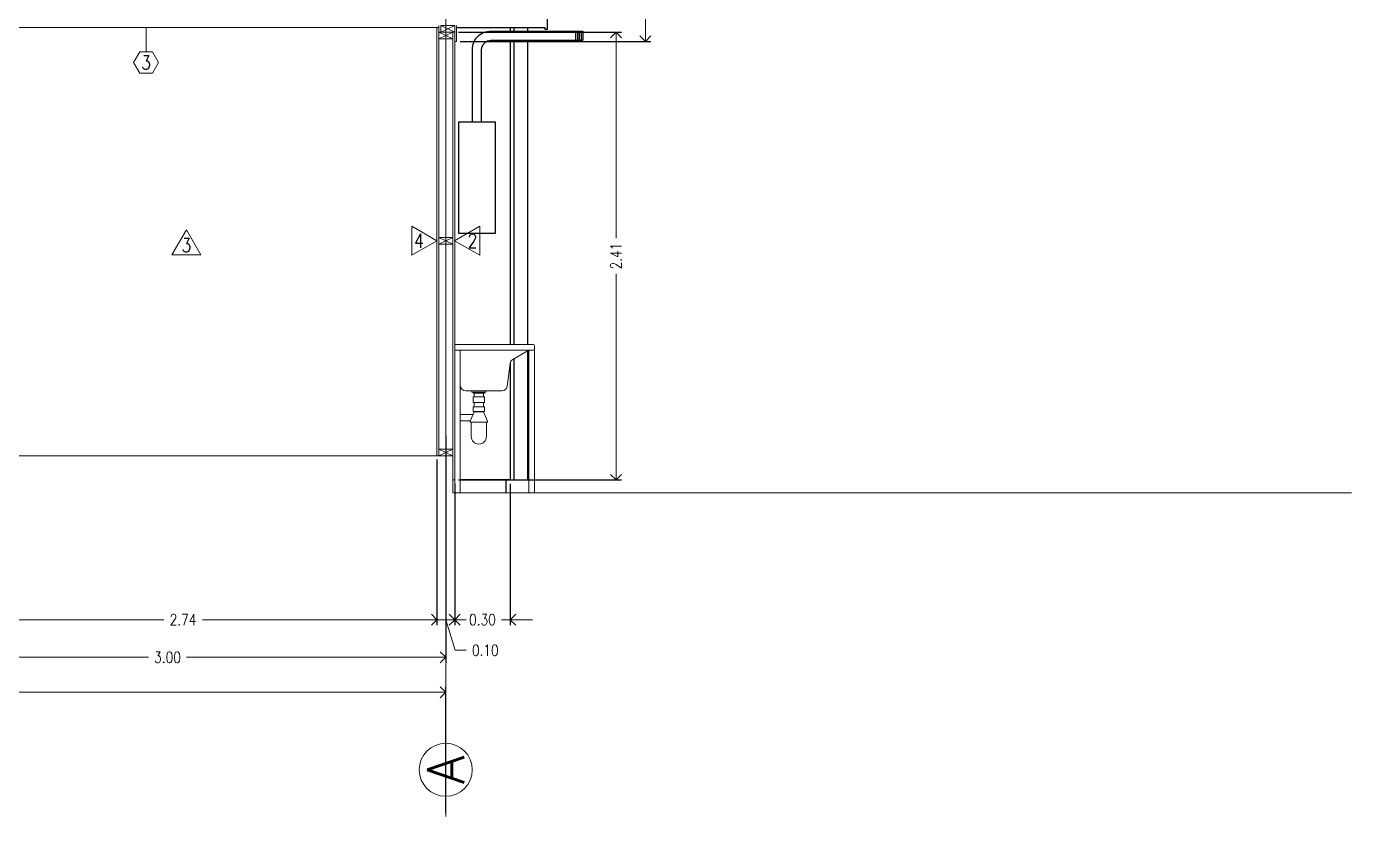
# Model space of a CAD drawing. Header units: inches. Extents: x 10.8 to 60.4, y 12.2 to 79.7.
# Drawn here: x 53.26 to 60.4, y 15.49 to 19.75 of the extents above; entities that cross this region are included whole.
import ezdxf
from ezdxf.enums import TextEntityAlignment as Align

# ---------------------------------------------------------------- set-up
doc = ezdxf.new("R2010")
doc.units = ezdxf.units.IN
doc.header["$MEASUREMENT"] = 0
doc.linetypes.add('HIDDEN', pattern=[0.375, 0.25, -0.125])
doc.layers.get('DEFPOINTS').update_dxf_attribs({"color": 210})
for name, color, linetype, lineweight in [('A-ANNO-DIMS', 3, 'Continuous', 18), ('A-ANNO-SYMB', 3, 'Continuous', 18), ('A-ANNO-TEXT', 3, 'Continuous', 18), ('A-DETL-MBND', 3, 'Continuous', 18), ('A-ELEV-MBE2', 4, 'Continuous', 25), ('A-ELEV-OVHD', 3, 'HIDDEN', 18), ('A-FURN', 8, 'Continuous', 18), ('A-WALL-PATT', 8, 'Continuous', 18), ('A-WALL-STUD', 3, 'Continuous', 18)]:
    doc.layers.add(name, color=color, linetype=linetype, lineweight=lineweight)
doc.styles.add('E-ROMANS', font='romans.shx', dxfattribs={"width": 0.8})
doc.dimstyles.new('E-0050_ARW_12', dxfattribs={"dimscale": 0.001, "dimtxt": 60, "dimasz": 60, "dimexe": 30, "dimexo": 20, "dimgap": 30, "dimtad": 0, "dimzin": 0, "dimdsep": 46, "dimtxsty": 'E-ROMANS', "dimblk": 'OPEN90', "dimcen": 30, "dimclrd": 256, "dimclre": 256, "dimclrt": 256, "dimadec": 0, "dimazin": 0, "dimtfac": 1, "dimtmove": 1, "dimatfit": 3, "dimldrblk": 'OPEN90', "dimfxl": 1, "dimtfill": 1, "dimtolj": 1, "dimtzin": 0, "dimlwd": -1, "dimarcsym": 0})

# ---------------------------------------------------------------- blocks, each defined once
blk = doc.blocks.new('_Open90')
at = {"color": 0, "linetype": 'ByBlock', "lineweight": -2}
for p, q in [((0, 0), (-1, 0)), ((-0.5, 0.5), (0, 0)), ((0, 0), (-0.5, -0.5))]:
    blk.add_line(p, q, dxfattribs=at)
blk = doc.blocks.new('*D1369')
at = {"layer": 'A-ANNO-DIMS', "lineweight": -2, "transparency": 16777216}
for p, q in [((55.5856, 19.7153), (56.4649, 19.7153)), ((55.5856, 17.3013), (56.4649, 17.3013))]:
    blk.add_line(p, q, dxfattribs=at)
at = {"layer": 'A-ANNO-DIMS', "transparency": 16777216}
for p, q in [((56.4349, 19.6553), (56.4349, 18.6046)), ((56.4349, 17.3613), (56.4349, 18.412))]:
    blk.add_line(p, q, dxfattribs=at)
at = {"layer": 'DEFPOINTS', "color": 0, "transparency": 16777216}
for p in [(55.5656, 19.7153), (56.4349, 19.7153), (55.5656, 17.3013)]:
    blk.add_point(p, dxfattribs=at)
at = {"layer": 'A-ANNO-DIMS', "transparency": 16777216, "xscale": 0.06, "yscale": 0.06, "zscale": 0.06}
for p, rotation in [((56.4349, 19.7153), 90), ((56.4349, 17.3013), 270)]:
    blk.add_blockref('_Open90', p, dxfattribs=dict(at, rotation=rotation))
at = {"layer": 'A-ANNO-DIMS', "transparency": 16777216, "insert": (56.4349, 18.5083), "char_height": 0.06, "attachment_point": 5, "rotation": 90, "style": 'E-ROMANS', "bg_fill": 3, "box_fill_scale": 1.25, "bg_fill_color": 256, "bg_fill_true_color": 13158600, "bg_fill_transparency": 0}
blk.add_mtext('\\A1;2.41', dxfattribs=at)
blk = doc.blocks.new('*D1300')
at = {"layer": 'A-ANNO-DIMS', "lineweight": -2, "transparency": 16777216}
for p, q in [((55.5956, 22.0913), (56.6231, 22.0913)), ((55.5956, 19.6653), (56.6231, 19.6653))]:
    blk.add_line(p, q, dxfattribs=at)
at = {"layer": 'A-ANNO-DIMS', "transparency": 16777216}
for p, q in [((56.5931, 22.0313), (56.5931, 20.9815)), ((56.5931, 19.7253), (56.5931, 20.7752))]:
    blk.add_line(p, q, dxfattribs=at)
at = {"layer": 'DEFPOINTS', "color": 0, "transparency": 16777216}
for p in [(55.5756, 22.0913), (56.5931, 22.0913), (55.5756, 19.6653)]:
    blk.add_point(p, dxfattribs=at)
at = {"layer": 'A-ANNO-DIMS', "transparency": 16777216, "xscale": 0.06, "yscale": 0.06, "zscale": 0.06}
for p, rotation in [((56.5931, 22.0913), 90), ((56.5931, 19.6653), 270)]:
    blk.add_blockref('_Open90', p, dxfattribs=dict(at, rotation=rotation))
at = {"layer": 'A-ANNO-DIMS', "transparency": 16777216, "insert": (56.5931, 20.8783), "char_height": 0.06, "attachment_point": 5, "rotation": 90, "style": 'E-ROMANS', "bg_fill": 3, "box_fill_scale": 1.25, "bg_fill_color": 256, "bg_fill_true_color": 13158600, "bg_fill_transparency": 0}
blk.add_mtext('\\A1;2.43', dxfattribs=at)
blk = doc.blocks.new('*D1380')
at = {"layer": 'A-ANNO-DIMS', "lineweight": -2, "transparency": 16777216}
for p, q in [((48.6151, 17.4017), (48.6151, 16.1266)), ((55.5171, 15.5069), (55.5171, 16.1866))]:
    blk.add_line(p, q, dxfattribs=at)
at = {"layer": 'A-ANNO-DIMS', "transparency": 16777216}
for p, q in [((48.6751, 16.1566), (51.9641, 16.1566)), ((55.4571, 16.1566), (52.1681, 16.1566))]:
    blk.add_line(p, q, dxfattribs=at)
at = {"layer": 'DEFPOINTS', "color": 0, "transparency": 16777216}
for p in [(48.6151, 17.4217), (55.5171, 16.1566), (55.5171, 15.4869)]:
    blk.add_point(p, dxfattribs=at)
at = {"layer": 'A-ANNO-DIMS', "transparency": 16777216, "xscale": 0.06, "yscale": 0.06, "zscale": 0.06, "rotation": 180}
blk.add_blockref('_Open90', (48.6151, 16.1566), dxfattribs=at)
at = {"layer": 'A-ANNO-DIMS', "transparency": 16777216, "xscale": 0.06, "yscale": 0.06, "zscale": 0.06}
blk.add_blockref('_Open90', (55.5171, 16.1566), dxfattribs=at)
at = {"layer": 'A-ANNO-DIMS', "transparency": 16777216, "insert": (52.0661, 16.1566), "char_height": 0.06, "attachment_point": 5, "style": 'E-ROMANS', "bg_fill": 3, "box_fill_scale": 1.25, "bg_fill_color": 256, "bg_fill_true_color": 13158600, "bg_fill_transparency": 0}
blk.add_mtext('\\A1;6.90', dxfattribs=at)
blk = doc.blocks.new('*D1301')
at = {"layer": 'A-ANNO-DIMS', "lineweight": -2, "transparency": 16777216}
for p, q in [((55.5171, 17.5413), (55.5171, 16.3152)), ((52.5181, 17.4113), (52.5181, 16.3152))]:
    blk.add_line(p, q, dxfattribs=at)
at = {"layer": 'A-ANNO-DIMS', "transparency": 16777216}
for p, q in [((52.5781, 16.3452), (53.9145, 16.3452)), ((55.4571, 16.3452), (54.1207, 16.3452))]:
    blk.add_line(p, q, dxfattribs=at)
at = {"layer": 'DEFPOINTS', "color": 0, "transparency": 16777216}
for p in [(55.5171, 17.5613), (52.5181, 17.4313), (55.5171, 16.3452)]:
    blk.add_point(p, dxfattribs=at)
at = {"layer": 'A-ANNO-DIMS', "transparency": 16777216, "xscale": 0.06, "yscale": 0.06, "zscale": 0.06, "rotation": 180}
blk.add_blockref('_Open90', (52.5181, 16.3452), dxfattribs=at)
at = {"layer": 'A-ANNO-DIMS', "transparency": 16777216, "xscale": 0.06, "yscale": 0.06, "zscale": 0.06}
blk.add_blockref('_Open90', (55.5171, 16.3452), dxfattribs=at)
at = {"layer": 'A-ANNO-DIMS', "transparency": 16777216, "insert": (54.0176, 16.3452), "char_height": 0.06, "attachment_point": 5, "style": 'E-ROMANS', "bg_fill": 3, "box_fill_scale": 1.25, "bg_fill_color": 256, "bg_fill_true_color": 13158600, "bg_fill_transparency": 0}
blk.add_mtext('\\A1;3.00', dxfattribs=at)
blk = doc.blocks.new('*D1400')
at = {"layer": 'A-ANNO-DIMS', "lineweight": -2, "transparency": 16777216}
for p, q in [((52.7326, 17.4113), (52.7326, 16.5181)), ((55.4696, 17.4113), (55.4696, 16.5181))]:
    blk.add_line(p, q, dxfattribs=at)
at = {"layer": 'A-ANNO-DIMS', "transparency": 16777216}
for p, q in [((52.7926, 16.5481), (53.9968, 16.5481)), ((55.4096, 16.5481), (54.2054, 16.5481))]:
    blk.add_line(p, q, dxfattribs=at)
at = {"layer": 'DEFPOINTS', "color": 0, "transparency": 16777216}
for p in [(52.7326, 17.4313), (55.4696, 17.4313), (55.4696, 16.5481)]:
    blk.add_point(p, dxfattribs=at)
at = {"layer": 'A-ANNO-DIMS', "transparency": 16777216, "xscale": 0.06, "yscale": 0.06, "zscale": 0.06, "rotation": 180}
blk.add_blockref('_Open90', (52.7326, 16.5481), dxfattribs=at)
at = {"layer": 'A-ANNO-DIMS', "transparency": 16777216, "xscale": 0.06, "yscale": 0.06, "zscale": 0.06}
blk.add_blockref('_Open90', (55.4696, 16.5481), dxfattribs=at)
at = {"layer": 'A-ANNO-DIMS', "transparency": 16777216, "insert": (54.1011, 16.5481), "char_height": 0.06, "attachment_point": 5, "style": 'E-ROMANS', "bg_fill": 3, "box_fill_scale": 1.25, "bg_fill_color": 256, "bg_fill_true_color": 13158600, "bg_fill_transparency": 0}
blk.add_mtext('\\A1;2.74', dxfattribs=at)
blk = doc.blocks.new('*D1401')
at = {"layer": 'A-ANNO-DIMS', "lineweight": -2, "transparency": 16777216}
for p, q in [((55.4696, 17.4113), (55.4696, 16.5181)), ((55.5656, 17.2813), (55.5656, 16.5181))]:
    blk.add_line(p, q, dxfattribs=at)
at = {"layer": 'A-ANNO-DIMS', "transparency": 16777216}
for p, q in [((55.4096, 16.5481), (55.3496, 16.5481)), ((55.4696, 16.5481), (55.5656, 16.5481)), ((55.4696, 16.5481), (55.5656, 16.5481)), ((55.5176, 16.5481), (55.5671, 16.3831)), ((55.6256, 16.5481), (55.6856, 16.5481)), ((55.5671, 16.3831), (55.6271, 16.3831))]:
    blk.add_line(p, q, dxfattribs=at)
at = {"layer": 'DEFPOINTS', "color": 0, "transparency": 16777216}
for p in [(55.4696, 17.4313), (55.5656, 17.3013), (55.5656, 16.5481)]:
    blk.add_point(p, dxfattribs=at)
at = {"layer": 'A-ANNO-DIMS', "transparency": 16777216, "xscale": 0.06, "yscale": 0.06, "zscale": 0.06}
blk.add_blockref('_Open90', (55.4696, 16.5481), dxfattribs=at)
at = {"layer": 'A-ANNO-DIMS', "transparency": 16777216, "xscale": 0.06, "yscale": 0.06, "zscale": 0.06, "rotation": 180}
blk.add_blockref('_Open90', (55.5656, 16.5481), dxfattribs=at)
at = {"layer": 'A-ANNO-DIMS', "transparency": 16777216, "insert": (55.7302, 16.3831), "char_height": 0.06, "attachment_point": 5, "style": 'E-ROMANS', "bg_fill": 3, "box_fill_scale": 1.25, "bg_fill_color": 256, "bg_fill_true_color": 13158600, "bg_fill_transparency": 0}
blk.add_mtext('\\A1;0.10', dxfattribs=at)
blk = doc.blocks.new('*D1402')
at = {"layer": 'A-ANNO-DIMS', "lineweight": -2, "transparency": 16777216}
for p, q in [((55.5656, 17.2813), (55.5656, 16.5181)), ((55.8646, 17.2813), (55.8646, 16.5181))]:
    blk.add_line(p, q, dxfattribs=at)
at = {"layer": 'A-ANNO-DIMS', "transparency": 16777216}
for p, q in [((55.5056, 16.5481), (55.4456, 16.5481)), ((55.5656, 16.5481), (55.612, 16.5481)), ((55.8646, 16.5481), (55.8183, 16.5481)), ((55.9246, 16.5481), (55.9846, 16.5481))]:
    blk.add_line(p, q, dxfattribs=at)
at = {"layer": 'DEFPOINTS', "color": 0, "transparency": 16777216}
for p in [(55.5656, 17.3013), (55.8646, 17.3013), (55.8646, 16.5481)]:
    blk.add_point(p, dxfattribs=at)
at = {"layer": 'A-ANNO-DIMS', "transparency": 16777216, "xscale": 0.06, "yscale": 0.06, "zscale": 0.06}
blk.add_blockref('_Open90', (55.5656, 16.5481), dxfattribs=at)
at = {"layer": 'A-ANNO-DIMS', "transparency": 16777216, "xscale": 0.06, "yscale": 0.06, "zscale": 0.06, "rotation": 180}
blk.add_blockref('_Open90', (55.8646, 16.5481), dxfattribs=at)
at = {"layer": 'A-ANNO-DIMS', "transparency": 16777216, "insert": (55.7151, 16.5481), "char_height": 0.06, "attachment_point": 5, "style": 'E-ROMANS', "bg_fill": 3, "box_fill_scale": 1.25, "bg_fill_color": 256, "bg_fill_true_color": 13158600, "bg_fill_transparency": 0}
blk.add_mtext('\\A1;0.30', dxfattribs=at)

msp = doc.modelspace()

# ---------------------------------------------------------------- linework, layer by layer
at = {"layer": 'A-ANNO-SYMB'}
for p, q in [((55.5171, 15.4869), (55.5171, 24.4916)), ((50.5886, 17.4313), (55.5546, 17.4313)), ((55.5546, 17.4313), (55.5546, 17.2313)), ((55.5546, 17.2313), (60.3993, 17.2313))]:
    msp.add_line(p, q, dxfattribs=at)
msp.add_lwpolyline([(54.1193, 18.6502), (54.1978, 18.5144), (54.0409, 18.5144)], close=True, dxfattribs=at)
msp.add_lwpolyline([(54.1193, 18.6502), (54.1978, 18.5144), (54.0409, 18.5144)], close=True, dxfattribs=at)
at = {"layer": 'A-DETL-MBND'}
for p, q in [((55.4696, 19.7413), (55.4796, 19.7413)), ((55.4796, 19.7413), (55.4796, 19.7513)), ((55.5546, 17.4673), (55.5546, 19.7153)), ((55.5756, 19.6653), (55.5756, 19.7513)), ((55.5656, 19.6653), (55.5756, 19.6653))]:
    msp.add_line(p, q, dxfattribs=at)
for points in [[(52.4706, 19.7413), (55.4796, 19.7413)], [(55.4696, 19.7413), (55.4696, 17.4313)], [(55.4796, 17.4313), (55.4796, 19.7413)], [(55.5546, 17.3013), (55.5656, 17.3013), (55.5656, 19.7153)]]:
    msp.add_lwpolyline(points, dxfattribs=at)
at = {"layer": 'A-ELEV-OVHD'}
msp.add_line((53.902, 19.6104), (53.902, 19.7413), dxfattribs=at)
for points in [[(53.8684, 19.4938), (53.8347, 19.5521), (53.8684, 19.6104), (53.9357, 19.6104), (53.9693, 19.5521), (53.9357, 19.4938)], [(55.4696, 18.5913), (55.3337, 18.5129), (55.3337, 18.6698)]]:
    msp.add_lwpolyline(points, close=True, dxfattribs=at)
at = {"layer": 'A-WALL-PATT', "ltscale": 0.1}
for p, q in [((55.5171, 18.6163), (55.5171, 19.6513)), ((55.5171, 17.4673), (55.5171, 18.5663))]:
    msp.add_line(p, q, dxfattribs=at)

# ---------------------------------------------------------------- texts
at = {"layer": 'A-ANNO-TEXT', "char_height": 0.075, "attachment_point": 5, "rotation": 359.99952, "style": 'E-ROMANS'}
for s, insert in [('\\pi-0.45,l0.45,t0.45;3', (53.902, 19.5521)), ('\\pi-0.45,l0.45,t0.45;3', (54.1193, 18.567)), ('\\pi-0.45,l0.45,t0.45;4', (55.3727, 18.5913))]:
    msp.add_mtext(s, dxfattribs=dict(at, insert=insert))

# ---------------------------------------------------------------- next in the draw order: dimensions: what is measured, and where the dimension line sits
at = {"layer": 'A-ANNO-DIMS'}
dim = msp.add_linear_dim(base=(56.4349, 19.7153), p1=(55.5656, 17.3013), p2=(55.5656, 19.7153), angle=270, dimstyle='E-0050_ARW_12', dxfattribs=at)
dim.commit()
dim.dimension.update_dxf_attribs({"geometry": '*D1369', "text_midpoint": (56.4349, 18.5083)})
dim = msp.add_linear_dim(base=(55.5171, 16.1566), p1=(48.6151, 17.4217), p2=(55.5171, 15.4869), dimstyle='E-0050_ARW_12', dxfattribs=at)
dim.commit()
dim.dimension.update_dxf_attribs({"geometry": '*D1380', "text_midpoint": (52.0661, 16.1566)})

# ---------------------------------------------------------------- next in the draw order: linework, layer by layer
at = {"layer": 'A-ANNO-SYMB'}
msp.add_circle((55.5171, 15.7388), 0.143, dxfattribs=at)
at = {"layer": 'A-ELEV-MBE2'}
for p, q in [((55.8646, 17.9322), (55.8646, 17.3013)), ((55.8406, 17.3013), (55.8406, 17.2313)), ((55.8846, 17.3013), (55.9596, 17.3013))]:
    msp.add_line(p, q, dxfattribs=at)
for points in [[(55.7856, 19.2313), (55.5856, 19.2313), (55.5856, 18.6313), (55.7856, 18.6313), (55.7856, 19.2313)], [(55.9596, 17.3013), (55.9596, 17.9979)], [(55.8846, 17.9546), (55.8846, 17.3013)], [(55.8646, 17.3013), (55.5956, 17.3013)]]:
    msp.add_lwpolyline(points, dxfattribs=at)
at = {"layer": 'A-ELEV-OVHD'}
msp.add_lwpolyline([(55.5646, 18.5913), (55.7005, 18.5129), (55.7005, 18.6698)], close=True, dxfattribs=at)
at = {"layer": 'A-FURN'}
for p, q in [((55.5656, 18.0313), (55.9906, 18.0313)), ((55.5656, 18.0063), (55.5656, 18.0313)), ((55.9906, 18.0013), (55.5706, 18.0013)), ((55.5956, 18.0013), (55.5956, 17.8113)), ((55.8788, 17.9513), (55.9656, 18.0013)), ((55.9956, 18.0263), (55.9956, 18.0063)), ((55.8489, 17.8076), (55.864, 17.929)), ((55.6256, 17.7813), (55.8191, 17.7813)), ((55.6706, 17.7491), (55.6706, 17.7687)), ((55.6706, 17.6956), (55.6706, 17.7186)), ((55.7206, 17.7491), (55.7206, 17.7687)), ((55.7206, 17.6956), (55.7206, 17.7186)), ((55.664, 17.6543), (55.5956, 17.6543)), ((55.6706, 17.6694), (55.6706, 17.6713)), ((55.7206, 17.6694), (55.6706, 17.6694)), ((55.7206, 17.6694), (55.7206, 17.6713)), ((55.6488, 17.6194), (55.5956, 17.6194)), ((55.6547, 17.6132), (55.6547, 17.5361)), ((55.7366, 17.6132), (55.7366, 17.5361))]:
    msp.add_line(p, q, dxfattribs=at)
for points in [[(55.733, 17.7813), (55.6582, 17.7813), (55.6582, 17.7756), (55.733, 17.7756)], [(55.7262, 17.7491), (55.6651, 17.7491), (55.6651, 17.7186), (55.7262, 17.7186)], [(55.7262, 17.6956), (55.6651, 17.6956), (55.6651, 17.6713), (55.7262, 17.6713)]]:
    msp.add_lwpolyline(points, close=True, dxfattribs=at)
for points in [[(55.6636, 17.7756), (55.6666, 17.7687), (55.6956, 17.7687)], [(55.7276, 17.7756), (55.7246, 17.7687), (55.6956, 17.7687)], [(55.6706, 17.6694), (55.6482, 17.618), (55.6482, 17.6132), (55.6482, 17.6132)], [(55.7206, 17.6694), (55.743, 17.618), (55.743, 17.6132), (55.743, 17.6132)], [(55.6482, 17.6132), (55.743, 17.6132)]]:
    msp.add_lwpolyline(points, dxfattribs=at)
for centre, radius, start, end in [((55.5706, 18.0063), 0.005, 180, 270), ((55.9906, 18.0263), 0.005, 0, 90), ((55.9906, 18.0063), 0.005, 270, 0), ((55.8938, 17.9253), 0.03, 119.95883, 172.88766), ((55.6256, 17.8113), 0.03, 180, 270), ((55.8191, 17.8113), 0.03, 270, 352.88766), ((55.6956, 17.5361), 0.0409, 180, 360)]:
    msp.add_arc(centre, radius, start, end, dxfattribs=at)
at = {"layer": 'A-WALL-STUD'}
for p, q in [((55.5546, 18.5733), (55.4796, 18.6093)), ((55.4796, 18.5733), (55.5546, 18.6093))]:
    msp.add_line(p, q, dxfattribs=at)
msp.add_lwpolyline([(55.5546, 18.5733), (55.4796, 18.5733), (55.4796, 18.6093), (55.5546, 18.6093)], close=True, dxfattribs=at)

# ---------------------------------------------------------------- next in the draw order: texts
at = {"layer": 'A-ANNO-TEXT', "insert": (55.6615, 18.5913), "char_height": 0.075, "attachment_point": 5, "rotation": 0.00048, "style": 'E-ROMANS'}
msp.add_mtext('\\pi-0.45,l0.45,t0.45;2', dxfattribs=at)
at = {"layer": 'A-ANNO-TEXT', "style": 'E-ROMANS'}
msp.add_attdef('A', text='0.00', height=0.2, rotation=90, dxfattribs=at).set_placement((55.5171, 15.7388), align=Align.MIDDLE_CENTER)

# ---------------------------------------------------------------- next in the draw order: dimensions: what is measured, and where the dimension line sits
at = {"layer": 'A-ANNO-DIMS'}
dim = msp.add_linear_dim(base=(56.5931, 22.0913), p1=(55.5756, 19.6653), p2=(55.5756, 22.0913), angle=270, dimstyle='E-0050_ARW_12', dxfattribs=at)
dim.commit()
dim.dimension.update_dxf_attribs({"geometry": '*D1300', "text_midpoint": (56.5931, 20.8783)})
dim = msp.add_linear_dim(base=(55.5171, 16.3452), p1=(52.5181, 17.4313), p2=(55.5171, 17.5613), dimstyle='E-0050_ARW_12', dxfattribs=at)
dim.commit()
dim.dimension.update_dxf_attribs({"geometry": '*D1301', "text_midpoint": (54.0176, 16.3452)})

# ---------------------------------------------------------------- next in the draw order: linework, layer by layer
at = {"layer": 'A-ELEV-MBE2'}
for p, q in [((56.0656, 19.7313), (56.0656, 19.8513)), ((55.5756, 19.7413), (56.0506, 19.7413)), ((55.8646, 19.7413), (55.8646, 19.7219)), ((56.0506, 19.7413), (56.0506, 19.7313)), ((56.0506, 19.7313), (56.0656, 19.7313)), ((56.2165, 19.7219), (56.2165, 19.6719)), ((56.2265, 19.7219), (56.2265, 19.6719)), ((56.2365, 19.7219), (56.2365, 19.6719)), ((56.2465, 19.7219), (56.2465, 19.6719)), ((56.2565, 19.7219), (56.2565, 19.6719)), ((55.8646, 19.6719), (55.8646, 18.0313))]:
    msp.add_line(p, q, dxfattribs=at)
for points in [[(55.6606, 19.2313), (55.6606, 19.6219, -0.414214), (55.7606, 19.7219), (56.2565, 19.7219)], [(55.7106, 19.2313), (55.7106, 19.6219, -0.414214), (55.7606, 19.6719), (56.2565, 19.6719)]]:
    msp.add_lwpolyline(points, format="xyb", dxfattribs=at)
for points in [[(55.8846, 19.7413), (55.8846, 19.7219)], [(55.9596, 19.7219), (55.9596, 19.7413)], [(55.8846, 19.6719), (55.8846, 18.0313)], [(55.9596, 18.0313), (55.9596, 19.6719)]]:
    msp.add_lwpolyline(points, dxfattribs=at)
at = {"layer": 'A-WALL-STUD'}
for p, q in [((55.5546, 19.6793), (55.4796, 19.7153)), ((55.4796, 19.6793), (55.5546, 19.7153)), ((55.5656, 19.7153), (55.4906, 19.7513)), ((55.4906, 19.7153), (55.5656, 19.7513))]:
    msp.add_line(p, q, dxfattribs=at)
for points in [[(55.5546, 19.6793), (55.4796, 19.6793), (55.4796, 19.7153), (55.5546, 19.7153)], [(55.5656, 19.7153), (55.4906, 19.7153), (55.4906, 19.7513), (55.5656, 19.7513)]]:
    msp.add_lwpolyline(points, close=True, dxfattribs=at)

# ---------------------------------------------------------------- next in the draw order: dimensions: what is measured, and where the dimension line sits
at = {"layer": 'A-ANNO-DIMS'}
dim = msp.add_linear_dim(base=(55.4696, 16.5481), p1=(52.7326, 17.4313), p2=(55.4696, 17.4313), dimstyle='E-0050_ARW_12', dxfattribs=at)
dim.commit()
dim.dimension.update_dxf_attribs({"geometry": '*D1400', "text_midpoint": (54.1011, 16.5481)})

# ---------------------------------------------------------------- next in the draw order: dimensions: what is measured, and where the dimension line sits
dim = msp.add_linear_dim(base=(55.5656, 16.5481), p1=(55.4696, 17.4313), p2=(55.5656, 17.3013), dimstyle='E-0050_ARW_12', dxfattribs=at)
dim.commit()
dim.dimension.update_dxf_attribs({"geometry": '*D1401', "text_midpoint": (55.6571, 16.3831)})

# ---------------------------------------------------------------- next in the draw order: linework, layer by layer
at = {"layer": 'A-WALL-STUD'}
for p, q in [((55.5546, 17.4313), (55.4796, 17.4673)), ((55.4796, 17.4313), (55.5546, 17.4673))]:
    msp.add_line(p, q, dxfattribs=at)
msp.add_lwpolyline([(55.5546, 17.4313), (55.4796, 17.4313), (55.4796, 17.4673), (55.5546, 17.4673)], close=True, dxfattribs=at)

# ---------------------------------------------------------------- next in the draw order: dimensions: what is measured, and where the dimension line sits
at = {"layer": 'A-ANNO-DIMS'}
dim = msp.add_linear_dim(base=(55.8646, 16.5481), p1=(55.5656, 17.3013), p2=(55.8646, 17.3013), dimstyle='E-0050_ARW_12', dxfattribs=at)
dim.commit()
dim.dimension.update_dxf_attribs({"geometry": '*D1402', "text_midpoint": (55.7151, 16.5481)})

# ---------------------------------------------------------------- next in the draw order: linework, layer by layer
at = {"layer": 'A-FURN'}
for p, q in [((55.5656, 18.0063), (55.5656, 17.2313)), ((55.5956, 17.2313), (55.5956, 18.0013)), ((55.9656, 18.0013), (55.9656, 17.2313)), ((55.9956, 17.2313), (55.9956, 18.0063)), ((55.5656, 17.2313), (55.5956, 17.2313)), ((55.9656, 17.2313), (55.9956, 17.2313))]:
    msp.add_line(p, q, dxfattribs=at)

doc.saveas('drawing.dxf')
